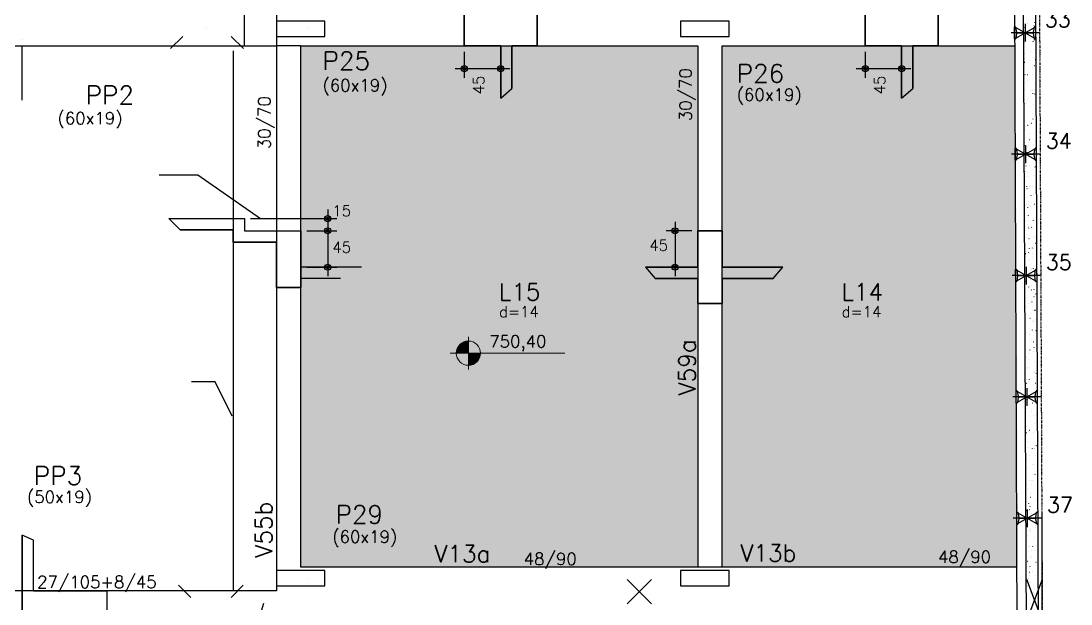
# Model space of a CAD drawing. Extents: x -40810 to 33675, y -2018 to 21213.
# Drawn here: x 17176 to 18475, y 2627 to 3348 of the extents above; entities that cross this region are included whole.
import ezdxf

# ---------------------------------------------------------------- set-up
doc = ezdxf.new("R2010")
doc.units = 0
doc.linetypes.add('ESTILO_TQS_0003', pattern=[1.5, 0.5, -0.4, 0.1, -0.5])
doc.layers.get('0').update_dxf_attribs({"color": 1, "lineweight": 9})
for name, color, linetype in [('1', 5, 'Continuous'), ('10', 7, 'Continuous'), ('11', 22, 'Continuous'), ('12', 3, 'Continuous'), ('13', 7, 'Continuous'), ('130', 24, 'Continuous'), ('18', 9, 'Continuous'), ('19', 5, 'Continuous'), ('24', 5, 'ESTILO_TQS_0003'), ('242', 3, 'Continuous'), ('26', 1, 'Continuous'), ('27', 10, 'Continuous'), ('30', 15, 'Continuous'), ('4', 2, 'Continuous'), ('49', 20, 'Continuous'), ('51', 6, 'Continuous'), ('52', 21, 'Continuous'), ('6', 6, 'Continuous'), ('8', 5, 'Continuous'), ('9', 3, 'Continuous'), ('STEPHANIE', 6, 'Continuous')]:
    doc.layers.add(name, color=color, linetype=linetype)
doc.styles.get("Standard").update_dxf_attribs({"font": 'romans.shx', "width": 0.8})

# ---------------------------------------------------------------- blocks, each defined once
blk = doc.blocks.new('_H9EFD498501-004')
for p, q in [((3965.572333, 3808.129829), (3965.61799, 3808.18933)), ((3974.772362, 3809.849388), (3974.782152, 3809.923747)), ((3960.702911, 3805.538144), (3960.702911, 3805.538144)), ((3960.702911, 3805.538144), (3960.702911, 3805.538144)), ((3960.7197, 3801.805755), (3960.7197, 3801.805755)), ((3960.7197, 3801.805755), (3960.7197, 3801.805755)), ((3960.7197, 3801.805755), (3960.7197, 3801.805755)), ((3960.731634, 3799.152726), (3960.731634, 3799.152726)), ((3960.731634, 3799.152726), (3960.731634, 3799.152726)), ((3960.731634, 3799.152726), (3960.731634, 3799.152726)), ((3961.82845, 3803.250706), (3961.874107, 3803.310207)), ((3962.02105, 3803.032953), (3962.030839, 3803.107311)), ((3963.660768, 3805.667287), (3963.735696, 3805.670558)), ((3973.284364, 3798.546917), (3973.294153, 3798.621275)), ((3973.776131, 3806.108933), (3973.85106, 3806.112204)), ((3973.96004, 3802.085393), (3974.033262, 3802.101626)), ((3975.649346, 3806.190719), (3975.700142, 3806.192937)), ((3960.757357, 3793.434257), (3960.757357, 3793.434257)), ((3960.789561, 3786.275011), (3960.789561, 3786.275011)), ((3960.793327, 3785.437957), (3960.793327, 3785.437957)), ((3960.793327, 3785.437957), (3960.793327, 3785.437957)), ((3960.793327, 3785.437957), (3960.793327, 3785.437957)), ((3961.13593, 3786.351799), (3961.209152, 3786.368032)), ((3962.488315, 3785.511962), (3962.563243, 3785.515233)), ((3964.36153, 3785.593748), (3964.436459, 3785.597019)), ((3971.693576, 3786.463683), (3971.703365, 3786.538041)), ((3972.002586, 3784.884209), (3972.048243, 3784.94371)), ((3973.203107, 3785.97978), (3973.278036, 3785.983051)), ((3974.315926, 3789.273733), (3974.389149, 3789.289966)), ((3974.399584, 3788.008037), (3974.445242, 3788.067539)), ((3960.847488, 3773.397295), (3960.847488, 3773.397295)), ((3960.847488, 3773.397295), (3960.847488, 3773.397295)), ((3960.847488, 3773.397295), (3960.847488, 3773.397295)), ((3960.861131, 3770.364382), (3960.861131, 3770.364382)), ((3960.861131, 3770.364382), (3960.861131, 3770.364382)), ((3960.861131, 3770.364382), (3960.861131, 3770.364382)), ((3962.00368, 3771.85338), (3962.049337, 3771.912882)), ((3965.747563, 3776.732503), (3965.79322, 3776.792005)), ((3970.029367, 3773.822761), (3970.039156, 3773.897119)), ((3975.037924, 3776.543239), (3975.111146, 3776.559472)), ((3960.883742, 3765.33777), (3960.883742, 3765.33777)), ((3960.883742, 3765.33777), (3960.883742, 3765.33777)), ((3960.905415, 3760.519579), (3960.905415, 3760.519579)), ((3961.915291, 3765.382808), (3961.990219, 3765.38608)), ((3962.213814, 3760.809644), (3962.287037, 3760.825877)), ((3968.541368, 3762.520289), (3968.551158, 3762.594648)), ((3972.030654, 3765.824455), (3972.105583, 3765.827726)), ((3973.903869, 3765.906241), (3973.978798, 3765.909512)), ((3974.574814, 3756.610712), (3974.620471, 3756.670213)), ((3975.393811, 3763.731579), (3975.467033, 3763.747812)), ((3960.963342, 3747.641864), (3960.963342, 3747.641864)), ((3960.963342, 3747.641864), (3960.963342, 3747.641864)), ((3960.963342, 3747.641864), (3960.963342, 3747.641864)), ((3960.974158, 3745.237583), (3960.974158, 3745.237583)), ((3962.616053, 3745.309269), (3962.690982, 3745.312541)), ((3965.922792, 3745.335177), (3965.96845, 3745.394679)), ((3966.95058, 3750.437055), (3966.96037, 3750.511413)), ((3971.45763, 3745.695301), (3971.532559, 3745.698573)), ((3972.177816, 3753.486883), (3972.223473, 3753.546385)), ((3961.002562, 3738.923008), (3961.002562, 3738.923008)), ((3961.002562, 3738.923008), (3961.002562, 3738.923008)), ((3961.002562, 3738.923008), (3961.002562, 3738.923008)), ((3961.02127, 3734.764148), (3961.02127, 3734.764148)), ((3962.17891, 3740.456054), (3962.224567, 3740.515556)), ((3963.291699, 3735.26749), (3963.364921, 3735.283723)), ((3965.286371, 3737.796133), (3965.296161, 3737.870491)), ((3961.064573, 3725.137396), (3961.064573, 3725.137396)), ((3961.064573, 3725.137396), (3961.064573, 3725.137396)), ((3961.064573, 3725.137396), (3961.064573, 3725.137396)), ((3961.079197, 3721.886433), (3961.079197, 3721.886433)), ((3961.079197, 3721.886433), (3961.079197, 3721.886433)), ((3961.079197, 3721.886433), (3961.079197, 3721.886433)), ((3963.798373, 3726.493662), (3963.808162, 3726.56802)), ((3970.285177, 3725.539976), (3970.360106, 3725.543247)), ((3972.158392, 3725.621762), (3972.233321, 3725.625034)), ((3972.353046, 3722.089557), (3972.398703, 3722.149059)), ((3974.750044, 3725.213386), (3974.795701, 3725.272888)), ((3974.958897, 3721.226863), (3974.968687, 3721.301221)), ((3961.137124, 3709.008717), (3961.137124, 3709.008717)), ((3961.143993, 3707.481635), (3961.143993, 3707.481635)), ((3961.143993, 3707.481635), (3961.143993, 3707.481635)), ((3961.143993, 3707.481635), (3961.143993, 3707.481635)), ((3961.148995, 3706.36964), (3961.148995, 3706.36964)), ((3961.148995, 3706.36964), (3961.148995, 3706.36964)), ((3961.154988, 3705.037209), (3961.154988, 3705.037209)), ((3961.154988, 3705.037209), (3961.154988, 3705.037209)), ((3962.207585, 3714.410427), (3962.217374, 3714.484786)), ((3962.35414, 3709.058729), (3962.399797, 3709.11823)), ((3964.369583, 3709.725336), (3964.442805, 3709.741569)), ((3966.098022, 3713.937852), (3966.143679, 3713.997353)), ((3969.712153, 3705.410823), (3969.787082, 3705.414094)), ((3973.294688, 3708.585941), (3973.304478, 3708.660299)), ((3961.195051, 3696.131002), (3961.195051, 3696.131002)), ((3961.195051, 3696.131002), (3961.195051, 3696.131002)), ((3961.195051, 3696.131002), (3961.195051, 3696.131002)), ((3971.80669, 3697.283469), (3971.816479, 3697.357828)), ((3972.528276, 3690.692232), (3972.573933, 3690.751733)), ((3974.925274, 3693.816061), (3974.970931, 3693.875562)), ((3961.245404, 3684.937022), (3961.245404, 3684.937022)), ((3961.245404, 3684.937022), (3961.245404, 3684.937022)), ((3961.245404, 3684.937022), (3961.245404, 3684.937022)), ((3961.252978, 3683.253286), (3961.252978, 3683.253286)), ((3961.252978, 3683.253286), (3961.252978, 3683.253286)), ((3961.252978, 3683.253286), (3961.252978, 3683.253286)), ((3961.786357, 3683.371533), (3961.859579, 3683.387766)), ((3962.529369, 3677.661403), (3962.575026, 3677.720905)), ((3965.447467, 3684.183182), (3965.520689, 3684.199415)), ((3966.273252, 3682.540526), (3966.318909, 3682.600028)), ((3968.5397, 3685.255497), (3968.614629, 3685.258769)), ((3970.215902, 3685.200235), (3970.225691, 3685.274593)), ((3970.412915, 3685.337284), (3970.487844, 3685.340555)), ((3961.285424, 3676.040262), (3961.285424, 3676.040262)), ((3961.285424, 3676.040262), (3961.285424, 3676.040262)), ((3961.285424, 3676.040262), (3961.285424, 3676.040262)), ((3961.310905, 3670.37557), (3961.310905, 3670.37557)), ((3961.310905, 3670.37557), (3961.310905, 3670.37557)), ((3961.335819, 3664.836835), (3961.335819, 3664.836835)), ((3961.335819, 3664.836835), (3961.335819, 3664.836835)), ((3962.142243, 3670.559874), (3962.215466, 3670.576107)), ((3967.966676, 3665.126344), (3968.041604, 3665.129615)), ((3968.551693, 3672.559313), (3968.561482, 3672.633671)), ((3961.368832, 3657.497855), (3961.368832, 3657.497855)), ((3961.368832, 3657.497855), (3961.368832, 3657.497855)), ((3961.368832, 3657.497855), (3961.368832, 3657.497855)), ((3962.864241, 3657.829379), (3962.937463, 3657.845612)), ((3966.448482, 3651.143201), (3966.494139, 3651.202702)), ((3966.525351, 3658.641028), (3966.598573, 3658.657261)), ((3967.063694, 3661.256842), (3967.073484, 3661.3312)), ((3972.703506, 3659.294906), (3972.749163, 3659.354408)), ((3975.100504, 3662.418735), (3975.146161, 3662.478236)), ((3961.426235, 3644.736647), (3961.426235, 3644.736647)), ((3961.426235, 3644.736647), (3961.426235, 3644.736647)), ((3961.426235, 3644.736647), (3961.426235, 3644.736647)), ((3961.426759, 3644.620139), (3961.426759, 3644.620139)), ((3961.426759, 3644.620139), (3961.426759, 3644.620139)), ((3961.426855, 3644.598888), (3961.426855, 3644.598888)), ((3961.426855, 3644.598888), (3961.426855, 3644.598888)), ((3961.426855, 3644.598888), (3961.426855, 3644.598888)), ((3962.704599, 3646.264077), (3962.750256, 3646.323579)), ((3963.220128, 3645.01772), (3963.29335, 3645.033953)), ((3965.472906, 3649.173607), (3965.482696, 3649.247966)), ((3966.794223, 3644.971019), (3966.869152, 3644.97429)), ((3968.667438, 3645.052805), (3968.742367, 3645.056077)), ((3961.484686, 3631.742424), (3961.484686, 3631.742424)), ((3961.484686, 3631.742424), (3961.484686, 3631.742424)), ((3961.484686, 3631.742424), (3961.484686, 3631.742424)), ((3962.320699, 3625.230214), (3962.330488, 3625.304572)), ((3963.808697, 3636.532685), (3963.818487, 3636.607044)), ((3963.942125, 3632.287225), (3964.015347, 3632.303458)), ((3966.221199, 3624.841865), (3966.296127, 3624.845137)), ((3967.603235, 3633.098873), (3967.676457, 3633.115106)), ((3972.878736, 3627.89758), (3972.924393, 3627.957082)), ((3975.072011, 3632.046649), (3975.081801, 3632.121008)), ((3975.275734, 3631.021409), (3975.321391, 3631.080911)), ((3976.336562, 3625.283512), (3976.411491, 3625.286783)), ((3961.51665, 3624.63646), (3961.51665, 3624.63646)), ((3961.51665, 3624.63646), (3961.51665, 3624.63646)), ((3961.540632, 3619.305023), (3961.540632, 3619.305023)), ((3961.540632, 3619.305023), (3961.540632, 3619.305023)), ((3961.540632, 3619.305023), (3961.540632, 3619.305023)), ((3961.542613, 3618.864708), (3961.542613, 3618.864708)), ((3961.542613, 3618.864708), (3961.542613, 3618.864708)), ((3961.568285, 3613.157515), (3961.568285, 3613.157515)), ((3961.568285, 3613.157515), (3961.568285, 3613.157515)), ((3961.568285, 3613.157515), (3961.568285, 3613.157515)), ((3962.879829, 3614.866752), (3962.925486, 3614.926253)), ((3964.298012, 3619.475565), (3964.371234, 3619.491798)), ((3966.623712, 3619.745875), (3966.669369, 3619.805376)), ((3973.481223, 3619.963415), (3973.491013, 3620.037773)), ((3961.60054, 3605.986993), (3961.60054, 3605.986993)), ((3961.60054, 3605.986993), (3961.60054, 3605.986993)), ((3961.60054, 3605.986993), (3961.60054, 3605.986993)), ((3961.607066, 3604.536273), (3961.607066, 3604.536273)), ((3961.607066, 3604.536273), (3961.607066, 3604.536273)), ((3961.607066, 3604.536273), (3961.607066, 3604.536273)), ((3965.020009, 3606.745071), (3965.093232, 3606.761304)), ((3965.048746, 3604.68654), (3965.123674, 3604.689812)), ((3966.921961, 3604.768327), (3966.99689, 3604.771598)), ((3968.681119, 3607.556719), (3968.754342, 3607.572952)), ((3971.817014, 3607.322493), (3971.826804, 3607.396851)), ((3975.450963, 3599.624084), (3975.496621, 3599.683585)), ((3975.763538, 3605.154358), (3975.838467, 3605.15763)), ((3961.658467, 3593.109277), (3961.658467, 3593.109277)), ((3961.658467, 3593.109277), (3961.658467, 3593.109277)), ((3965.375896, 3593.933411), (3965.449118, 3593.949644)), ((3966.798942, 3588.348549), (3966.844599, 3588.408051)), ((3970.329016, 3596.020022), (3970.338805, 3596.09438)), ((3973.053965, 3596.500255), (3973.099622, 3596.559756)), ((3961.697481, 3584.436086), (3961.697481, 3584.436086)), ((3961.697481, 3584.436086), (3961.697481, 3584.436086)), ((3961.709716, 3581.716142), (3961.709716, 3581.716142)), ((3961.709716, 3581.716142), (3961.709716, 3581.716142)), ((3961.709716, 3581.716142), (3961.709716, 3581.716142)), ((3961.716394, 3580.231561), (3961.716394, 3580.231561)), ((3961.716394, 3580.231561), (3961.716394, 3580.231561)), ((3961.716394, 3580.231561), (3961.716394, 3580.231561)), ((3963.055059, 3583.469426), (3963.100716, 3583.528928)), ((3964.475722, 3584.557387), (3964.55065, 3584.560658)), ((3966.097893, 3581.202916), (3966.171116, 3581.219149)), ((3968.738228, 3583.936787), (3968.748017, 3584.011146)), ((3969.759003, 3582.014565), (3969.832226, 3582.030798)), ((3974.591085, 3584.999033), (3974.666014, 3585.002305)), ((3976.4643, 3585.08082), (3976.539229, 3585.084091)), ((3961.774321, 3567.353846), (3961.774321, 3567.353846)), ((3961.774321, 3567.353846), (3961.774321, 3567.353846)), ((3961.787897, 3564.335899), (3961.787897, 3564.335899)), ((3961.787897, 3564.335899), (3961.787897, 3564.335899)), ((3961.787897, 3564.335899), (3961.787897, 3564.335899)), ((3963.303269, 3564.402062), (3963.378197, 3564.405333)), ((3965.176484, 3564.483848), (3965.251413, 3564.48712)), ((3965.58602, 3559.993394), (3965.59581, 3560.067752)), ((3966.45378, 3568.391257), (3966.527002, 3568.40749)), ((3967.074019, 3571.295865), (3967.083808, 3571.370224)), ((3973.229195, 3565.102929), (3973.274852, 3565.162431)), ((3974.018061, 3564.86988), (3974.09299, 3564.873151)), ((3975.626193, 3568.226758), (3975.67185, 3568.286259)), ((3961.832248, 3554.47613), (3961.832248, 3554.47613)), ((3961.832248, 3554.47613), (3961.832248, 3554.47613)), ((3961.832248, 3554.47613), (3961.832248, 3554.47613)), ((3961.851147, 3550.274768), (3961.851147, 3550.274768)), ((3961.851147, 3550.274768), (3961.851147, 3550.274768)), ((3961.851147, 3550.274768), (3961.851147, 3550.274768)), ((3963.230289, 3552.072101), (3963.275946, 3552.131602)), ((3963.995232, 3547.91016), (3964.005022, 3547.984518)), ((3966.974172, 3556.951224), (3967.019829, 3557.010725)), ((3967.175778, 3555.660762), (3967.249, 3555.676995)), ((3970.836888, 3556.472411), (3970.91011, 3556.488644)), ((3976.746545, 3554.726595), (3976.756334, 3554.800953)), ((3961.878312, 3544.235712), (3961.878312, 3544.235712)), ((3961.878312, 3544.235712), (3961.878312, 3544.235712)), ((3961.890175, 3541.598415), (3961.890175, 3541.598415)), ((3961.890175, 3541.598415), (3961.890175, 3541.598415)), ((3962.331023, 3535.269238), (3962.340813, 3535.343596)), ((3962.730245, 3544.272908), (3962.805173, 3544.27618)), ((3967.531664, 3542.849103), (3967.604886, 3542.865336)), ((3972.845608, 3544.714555), (3972.920537, 3544.717826)), ((3974.718823, 3544.796341), (3974.793752, 3544.799612)), ((3975.082336, 3542.085673), (3975.092125, 3542.160031)), ((3975.801423, 3536.829432), (3975.84708, 3536.888934)), ((3961.93227, 3532.240406), (3961.93227, 3532.240406)), ((3961.948102, 3528.720699), (3961.948102, 3528.720699)), ((3961.948102, 3528.720699), (3961.948102, 3528.720699)), ((3961.948102, 3528.720699), (3961.948102, 3528.720699)), ((3961.968728, 3524.135525), (3961.968728, 3524.135525)), ((3963.431007, 3524.19937), (3963.505936, 3524.202641)), ((3967.149401, 3525.553898), (3967.195058, 3525.613399)), ((3968.253662, 3530.118608), (3968.326884, 3530.134841)), ((3971.914772, 3530.930257), (3971.987994, 3530.94649)), ((3972.272584, 3524.585401), (3972.347513, 3524.588673)), ((3973.404425, 3533.705604), (3973.450082, 3533.765105)), ((3973.594337, 3530.783201), (3973.604127, 3530.85756)), ((3961.992578, 3518.833395), (3961.992578, 3518.833395)), ((3961.992578, 3518.833395), (3961.992578, 3518.833395)), ((3961.992578, 3518.833395), (3961.992578, 3518.833395)), ((3962.00603, 3515.842984), (3962.00603, 3515.842984)), ((3962.00603, 3515.842984), (3962.00603, 3515.842984)), ((3963.405519, 3520.674775), (3963.451176, 3520.734276)), ((3968.609548, 3517.306948), (3968.682771, 3517.323181)), ((3972.003549, 3518.699967), (3972.013339, 3518.774326)), ((3962.059143, 3504.035338), (3962.059143, 3504.035338)), ((3962.059143, 3504.035338), (3962.059143, 3504.035338)), ((3962.059143, 3504.035338), (3962.059143, 3504.035338)), ((3962.063957, 3502.965268), (3962.063957, 3502.965268)), ((3962.063957, 3502.965268), (3962.063957, 3502.965268)), ((3962.063957, 3502.965268), (3962.063957, 3502.965268)), ((3969.331546, 3504.576454), (3969.404768, 3504.592687)), ((3970.33934, 3506.059045), (3970.34913, 3506.133404)), ((3971.100131, 3504.430076), (3971.17506, 3504.433348)), ((3972.973346, 3504.511862), (3973.048275, 3504.515134)), ((3972.992656, 3505.388102), (3973.065878, 3505.404335)), ((3973.579655, 3502.308278), (3973.625312, 3502.367779)), ((3975.976653, 3505.432107), (3976.02231, 3505.491608)), ((3962.121884, 3490.087552), (3962.121884, 3490.087552)), ((3962.121884, 3490.087552), (3962.121884, 3490.087552)), ((3962.134009, 3487.392022), (3962.134009, 3487.392022)), ((3962.134009, 3487.392022), (3962.134009, 3487.392022)), ((3962.134009, 3487.392022), (3962.134009, 3487.392022)), ((3962.149559, 3483.935151), (3962.149559, 3483.935151)), ((3962.149559, 3483.935151), (3962.149559, 3483.935151)), ((3963.580748, 3489.277449), (3963.626406, 3489.336951)), ((3967.260554, 3482.67334), (3967.270343, 3482.747698)), ((3967.324631, 3494.156572), (3967.370288, 3494.216074)), ((3968.851342, 3494.756574), (3968.861131, 3494.830932)), ((3969.687433, 3491.764794), (3969.760655, 3491.781027)), ((3970.527107, 3484.300923), (3970.602036, 3484.304194)), ((3962.179811, 3477.209837), (3962.179811, 3477.209837)), ((3962.179811, 3477.209837), (3962.179811, 3477.209837)), ((3962.179811, 3477.209837), (3962.179811, 3477.209837)), ((3965.596345, 3470.032418), (3965.606134, 3470.106776)), ((3970.40943, 3479.0343), (3970.482652, 3479.050533)), ((3973.754885, 3470.910952), (3973.800542, 3470.970454)), ((3974.07054, 3479.845948), (3974.143762, 3479.862181)), ((3976.151883, 3474.034781), (3976.19754, 3474.094283)), ((3962.237738, 3464.332121), (3962.237738, 3464.332121)), ((3962.237738, 3464.332121), (3962.237738, 3464.332121)), ((3962.239974, 3463.834964), (3962.239974, 3463.834964)), ((3962.239974, 3463.834964), (3962.239974, 3463.834964)), ((3962.239974, 3463.834964), (3962.239974, 3463.834964)), ((3962.27544, 3455.950648), (3962.27544, 3455.950648)), ((3962.27544, 3455.950648), (3962.27544, 3455.950648)), ((3962.27544, 3455.950648), (3962.27544, 3455.950648)), ((3963.755978, 3457.880124), (3963.801635, 3457.939625)), ((3964.108346, 3458.729946), (3964.118136, 3458.804305)), ((3967.499861, 3462.759247), (3967.545518, 3462.818748)), ((3969.354654, 3464.145598), (3969.429583, 3464.148869)), ((3970.765317, 3466.22264), (3970.838539, 3466.238873)), ((3971.227869, 3464.227384), (3971.302798, 3464.230655)), ((3976.859659, 3465.546381), (3976.869448, 3465.62074)), ((3962.295665, 3451.454406), (3962.295665, 3451.454406)), ((3962.295665, 3451.454406), (3962.295665, 3451.454406)), ((3962.295665, 3451.454406), (3962.295665, 3451.454406)), ((3962.323908, 3445.175789), (3962.323908, 3445.175789)), ((3962.323908, 3445.175789), (3962.323908, 3445.175789)), ((3962.33039, 3443.734777), (3962.33039, 3443.734777)), ((3962.33039, 3443.734777), (3962.33039, 3443.734777)), ((3962.517558, 3446.646712), (3962.527348, 3446.72107)), ((3968.78163, 3444.016444), (3968.856559, 3444.019716)), ((3971.487314, 3453.492145), (3971.560536, 3453.508378)), ((3975.148424, 3454.303794), (3975.221646, 3454.320027)), ((3975.268871, 3453.463147), (3975.27866, 3453.537506)), ((3962.353592, 3438.57669), (3962.353592, 3438.57669)), ((3962.353592, 3438.57669), (3962.353592, 3438.57669)), ((3967.675091, 3431.361921), (3967.720748, 3431.421423)), ((3971.843201, 3440.680486), (3971.916423, 3440.696719)), ((3973.604662, 3440.822225), (3973.614451, 3440.896584)), ((3973.930115, 3439.513627), (3973.975772, 3439.573128)), ((3976.327113, 3442.637455), (3976.37277, 3442.696957)), ((3962.411519, 3425.698975), (3962.411519, 3425.698975)), ((3962.411519, 3425.698975), (3962.411519, 3425.698975)), ((3962.411519, 3425.698975), (3962.411519, 3425.698975)), ((3962.416871, 3424.509275), (3962.416871, 3424.509275)), ((3962.416871, 3424.509275), (3962.416871, 3424.509275)), ((3962.416871, 3424.509275), (3962.416871, 3424.509275)), ((3962.420805, 3423.63459), (3962.420805, 3423.63459)), ((3962.420805, 3423.63459), (3962.420805, 3423.63459)), ((3962.420805, 3423.63459), (3962.420805, 3423.63459)), ((3963.931208, 3426.482798), (3963.976865, 3426.5423)), ((3967.609177, 3423.861119), (3967.684106, 3423.864391)), ((3969.482392, 3423.942905), (3969.557321, 3423.946177)), ((3970.525875, 3417.43652), (3970.535665, 3417.510878)), ((3972.116663, 3429.519754), (3972.126453, 3429.594112)), ((3972.565198, 3427.949991), (3972.638421, 3427.966224)), ((3976.226308, 3428.76164), (3976.299531, 3428.777873)), ((3962.469446, 3412.821259), (3962.469446, 3412.821259)), ((3962.469446, 3412.821259), (3962.469446, 3412.821259)), ((3968.861666, 3404.795598), (3968.871456, 3404.869956)), ((3972.921085, 3415.138332), (3972.994307, 3415.154565)), ((3974.105344, 3408.116301), (3974.151001, 3408.175803)), ((3976.502343, 3411.24013), (3976.548, 3411.299631)), ((3977.151516, 3404.173612), (3977.226445, 3404.176883)), ((3962.511221, 3403.534403), (3962.511221, 3403.534403)), ((3962.511221, 3403.534403), (3962.511221, 3403.534403)), ((3962.527373, 3399.943544), (3962.527373, 3399.943544)), ((3962.527373, 3399.943544), (3962.527373, 3399.943544)), ((3962.527373, 3399.943544), (3962.527373, 3399.943544)), ((3962.558301, 3393.067902), (3962.558301, 3393.067902)), ((3962.558301, 3393.067902), (3962.558301, 3393.067902)), ((3962.558301, 3393.067902), (3962.558301, 3393.067902)), ((3964.106438, 3395.085472), (3964.152095, 3395.144974)), ((3967.036153, 3403.731966), (3967.111081, 3403.735237)), ((3967.373668, 3393.493126), (3967.383457, 3393.567485)), ((3967.850321, 3399.964595), (3967.895978, 3400.024097)), ((3973.643083, 3402.407837), (3973.716305, 3402.42407)), ((3977.304193, 3403.219486), (3977.377415, 3403.235718)), ((3962.5853, 3387.065828), (3962.5853, 3387.065828)), ((3962.5853, 3387.065828), (3962.5853, 3387.065828)), ((3962.601636, 3383.434216), (3962.601636, 3383.434216)), ((3962.601636, 3383.434216), (3962.601636, 3383.434216)), ((3962.601636, 3383.434216), (3962.601636, 3383.434216)), ((3965.78288, 3381.409892), (3965.792669, 3381.48425)), ((3965.8637, 3383.576641), (3965.938629, 3383.579912)), ((3967.736915, 3383.658427), (3967.811844, 3383.661698)), ((3973.998969, 3389.596177), (3974.072191, 3389.61241)), ((3976.578492, 3384.044458), (3976.653421, 3384.04773)), ((3976.677572, 3379.842804), (3976.723229, 3379.902306)), ((3962.643227, 3374.188112), (3962.643227, 3374.188112)), ((3962.643227, 3374.188112), (3962.643227, 3374.188112)), ((3962.643227, 3374.188112), (3962.643227, 3374.188112)), ((3964.118671, 3368.76897), (3964.12846, 3368.843328)), ((3968.025551, 3368.56727), (3968.071208, 3368.626771)), ((3974.280574, 3376.718975), (3974.326231, 3376.778477)), ((3974.720967, 3376.865683), (3974.794189, 3376.881916)), ((3976.869983, 3375.585405), (3976.879773, 3375.659764)), ((3962.692051, 3363.334029), (3962.692051, 3363.334029)), ((3962.692051, 3363.334029), (3962.692051, 3363.334029)), ((3962.699732, 3361.626528), (3962.699732, 3361.626528)), ((3962.699732, 3361.626528), (3962.699732, 3361.626528)), ((3962.699732, 3361.626528), (3962.699732, 3361.626528)), ((3962.701154, 3361.310397), (3962.701154, 3361.310397)), ((3962.701154, 3361.310397), (3962.701154, 3361.310397)), ((3962.715545, 3358.111172), (3962.715545, 3358.111172)), ((3964.281668, 3363.688147), (3964.327325, 3363.747648)), ((3965.290676, 3363.447487), (3965.365604, 3363.450759)), ((3973.791197, 3352.1997), (3973.800986, 3352.274058)), ((3975.076853, 3364.054023), (3975.150075, 3364.070256)), ((3975.381985, 3364.282934), (3975.391774, 3364.357292)), ((3975.406039, 3363.889133), (3975.480968, 3363.892405)), ((3977.279254, 3363.97092), (3977.354183, 3363.974191)), ((3962.759081, 3348.432681), (3962.759081, 3348.432681)), ((3962.759081, 3348.432681), (3962.759081, 3348.432681)), ((3962.759081, 3348.432681), (3962.759081, 3348.432681)), ((3962.782467, 3343.233842), (3962.782467, 3343.233842)), ((3962.782467, 3343.233842), (3962.782467, 3343.233842)), ((3962.782467, 3343.233842), (3962.782467, 3343.233842)), ((3964.118223, 3343.292162), (3964.193151, 3343.295433)), ((3965.991438, 3343.373948), (3966.066367, 3343.37722)), ((3972.126988, 3339.558778), (3972.136777, 3339.633136)), ((3974.455804, 3345.32165), (3974.501461, 3345.381151)), ((3974.833015, 3343.75998), (3974.907944, 3343.763251)), ((3975.798851, 3351.323529), (3975.872073, 3351.339762)), ((3976.852802, 3348.445479), (3976.898459, 3348.50498)), ((3962.817008, 3335.554966), (3962.817008, 3335.554966)), ((3962.841163, 3330.185155), (3962.841163, 3330.185155)), ((3962.841163, 3330.185155), (3962.841163, 3330.185155)), ((3962.841163, 3330.185155), (3962.841163, 3330.185155)), ((3962.974741, 3335.589934), (3963.047964, 3335.606167)), ((3964.456898, 3332.290821), (3964.502555, 3332.350323)), ((3968.20078, 3337.169944), (3968.246437, 3337.229446)), ((3970.638989, 3328.256306), (3970.648779, 3328.330664)), ((3976.154737, 3338.511869), (3976.22796, 3338.528102)), ((3962.872882, 3323.133655), (3962.872882, 3323.133655)), ((3962.872882, 3323.133655), (3962.872882, 3323.133655)), ((3962.874935, 3322.67725), (3962.874935, 3322.67725)), ((3962.874935, 3322.67725), (3962.874935, 3322.67725)), ((3962.874935, 3322.67725), (3962.874935, 3322.67725)), ((3963.545199, 3323.163009), (3963.620127, 3323.16628)), ((3969.048201, 3316.173072), (3969.057991, 3316.24743)), ((3973.660562, 3323.604655), (3973.735491, 3323.607926)), ((3974.631034, 3313.924324), (3974.676691, 3313.983826)), ((3975.533777, 3323.686441), (3975.608706, 3323.689713)), ((3976.876735, 3325.781374), (3976.949957, 3325.797607)), ((3977.028032, 3317.048153), (3977.073689, 3317.107654)), ((3977.232622, 3312.969715), (3977.305844, 3312.985948)), ((3962.932862, 3309.799535), (3962.932862, 3309.799535)), ((3962.963298, 3303.033468), (3962.963298, 3303.033468)), ((3964.052626, 3310.04778), (3964.125848, 3310.064013)), ((3964.245961, 3303.08947), (3964.32089, 3303.092741)), ((3964.632127, 3300.893496), (3964.677785, 3300.952997)), ((3967.383992, 3303.53215), (3967.393782, 3303.606508)), ((3968.37601, 3305.772619), (3968.421667, 3305.83212)), ((3973.087538, 3303.475501), (3973.162467, 3303.478773)), ((3977.954619, 3300.23922), (3977.976039, 3300.243969)), ((3962.982594, 3298.743782), (3962.982594, 3298.743782)), ((3962.982594, 3298.743782), (3962.982594, 3298.743782)), ((3962.982594, 3298.743782), (3962.982594, 3298.743782)), ((3962.99079, 3296.921819), (3962.99079, 3296.921819)), ((3962.99079, 3296.921819), (3962.99079, 3296.921819)), ((3962.99079, 3296.921819), (3962.99079, 3296.921819)), ((3965.895994, 3292.229678), (3965.905783, 3292.304037)), ((3977.056518, 3286.962879), (3977.066308, 3287.037238)), ((3963.048717, 3284.044103), (3963.048717, 3284.044103)), ((3963.053713, 3282.93328), (3963.053713, 3282.93328)), ((3963.053713, 3282.93328), (3963.053713, 3282.93328)), ((3963.053713, 3282.93328), (3963.053713, 3282.93328)), ((3964.305206, 3280.146444), (3964.314995, 3280.220803)), ((3965.13051, 3284.505626), (3965.203732, 3284.521859)), ((3968.55124, 3274.375293), (3968.596897, 3274.434794)), ((3971.915085, 3283.320176), (3971.990014, 3283.323448)), ((3973.7883, 3283.401963), (3973.863229, 3283.405234)), ((3974.806264, 3282.526998), (3974.851921, 3282.5865)), ((3975.39231, 3274.321958), (3975.402099, 3274.396316)), ((3977.203262, 3285.650827), (3977.248919, 3285.710329)), ((3963.106644, 3271.166388), (3963.106644, 3271.166388)), ((3963.106644, 3271.166388), (3963.106644, 3271.166388)), ((3963.106644, 3271.166388), (3963.106644, 3271.166388)), ((3963.107183, 3271.046555), (3963.107183, 3271.046555)), ((3963.107183, 3271.046555), (3963.107183, 3271.046555)), ((3963.124025, 3267.302408), (3963.124025, 3267.302408)), ((3963.124025, 3267.302408), (3963.124025, 3267.302408)), ((3963.124025, 3267.302408), (3963.124025, 3267.302408)), ((3963.144129, 3262.833093), (3963.144129, 3262.833093)), ((3963.144129, 3262.833093), (3963.144129, 3262.833093)), ((3964.807357, 3269.49617), (3964.853014, 3269.555671)), ((3971.342061, 3263.191023), (3971.41699, 3263.194294)), ((3973.904311, 3263.019486), (3973.9141, 3263.093844)), ((3963.164571, 3258.288672), (3963.164571, 3258.288672)), ((3966.208394, 3258.963472), (3966.281616, 3258.979705)), ((3972.313523, 3250.936252), (3972.323312, 3251.01061)), ((3974.981494, 3251.129673), (3975.027151, 3251.189174)), ((3977.378492, 3254.253502), (3977.424149, 3254.313003)), ((3963.222498, 3245.410957), (3963.222498, 3245.410957)), ((3963.222498, 3245.410957), (3963.222498, 3245.410957)), ((3963.222498, 3245.410957), (3963.222498, 3245.410957)), ((3963.234544, 3242.732906), (3963.234544, 3242.732906)), ((3963.234544, 3242.732906), (3963.234544, 3242.732906)), ((3963.234544, 3242.732906), (3963.234544, 3242.732906)), ((3963.265456, 3235.861035), (3963.265456, 3235.861035)), ((3963.265456, 3235.861035), (3963.265456, 3235.861035)), ((3963.265456, 3235.861035), (3963.265456, 3235.861035)), ((3964.982587, 3238.098844), (3965.028244, 3238.158346)), ((3968.72647, 3242.977967), (3968.772127, 3243.037469)), ((3970.169608, 3243.035698), (3970.244537, 3243.038969)), ((3970.649314, 3238.29533), (3970.659103, 3238.369688)), ((3972.042823, 3243.117484), (3972.117752, 3243.120756)), ((3963.280425, 3232.533241), (3963.280425, 3232.533241)), ((3963.280425, 3232.533241), (3963.280425, 3232.533241)), ((3963.280425, 3232.533241), (3963.280425, 3232.533241)), ((3963.32496, 3222.632719), (3963.32496, 3222.632719)), ((3963.32496, 3222.632719), (3963.32496, 3222.632719)), ((3963.625168, 3232.609669), (3963.69839, 3232.625902)), ((3967.286278, 3233.421317), (3967.3595, 3233.43755)), ((3969.161315, 3226.992858), (3969.171105, 3227.067217)), ((3969.596584, 3222.906544), (3969.671513, 3222.909816)), ((3977.553722, 3222.856176), (3977.599379, 3222.915677)), ((3963.338352, 3219.655526), (3963.338352, 3219.655526)), ((3963.338352, 3219.655526), (3963.338352, 3219.655526)), ((3963.981055, 3219.798009), (3964.054277, 3219.814242)), ((3967.570527, 3214.909624), (3967.580317, 3214.983983)), ((3968.9017, 3211.580642), (3968.947357, 3211.640143)), ((3975.156723, 3219.732347), (3975.202381, 3219.791849)), ((3963.396279, 3206.77781), (3963.396279, 3206.77781)), ((3963.396279, 3206.77781), (3963.396279, 3206.77781)), ((3963.396279, 3206.77781), (3963.396279, 3206.77781)), ((3963.406886, 3204.419662), (3963.406886, 3204.419662)), ((3963.406886, 3204.419662), (3963.406886, 3204.419662)), ((3963.406886, 3204.419662), (3963.406886, 3204.419662)), ((3963.415375, 3202.532532), (3963.415375, 3202.532532)), ((3963.415375, 3202.532532), (3963.415375, 3202.532532)), ((3963.415375, 3202.532532), (3963.415375, 3202.532532)), ((3964.703052, 3207.067515), (3964.776274, 3207.083748)), ((3965.157817, 3206.701519), (3965.203474, 3206.76102)), ((3965.906318, 3202.268702), (3965.916108, 3202.343061)), ((3968.364162, 3207.879163), (3968.437384, 3207.895396)), ((3968.424131, 3202.751219), (3968.49906, 3202.754491)), ((3970.297346, 3202.833006), (3970.372275, 3202.836277)), ((3977.169632, 3197.782666), (3977.179422, 3197.857024)), ((3963.454206, 3193.900094), (3963.454206, 3193.900094)), ((3963.454206, 3193.900094), (3963.454206, 3193.900094)), ((3963.49882, 3183.981938), (3963.49882, 3183.981938)), ((3963.49882, 3183.981938), (3963.49882, 3183.981938)), ((3963.49882, 3183.981938), (3963.49882, 3183.981938)), ((3964.41832, 3190.966231), (3964.428109, 3191.040589)), ((3965.058939, 3194.255855), (3965.132161, 3194.272088)), ((3975.331953, 3188.335022), (3975.37761, 3188.394523)), ((3975.578845, 3185.699432), (3975.588634, 3185.77379)), ((3977.728951, 3191.45885), (3977.774609, 3191.518352)), ((3977.96647, 3183.063712), (3978.041399, 3183.066984)), ((3963.505791, 3182.432345), (3963.505791, 3182.432345)), ((3963.505791, 3182.432345), (3963.505791, 3182.432345)), ((3963.512133, 3181.022379), (3963.512133, 3181.022379)), ((3963.512133, 3181.022379), (3963.512133, 3181.022379)), ((3963.512133, 3181.022379), (3963.512133, 3181.022379)), ((3963.548317, 3172.978288), (3963.548317, 3172.978288)), ((3963.548317, 3172.978288), (3963.548317, 3172.978288)), ((3963.548317, 3172.978288), (3963.548317, 3172.978288)), ((3965.333047, 3175.304193), (3965.378704, 3175.363694)), ((3965.780936, 3181.52536), (3965.854158, 3181.541593)), ((3967.851107, 3182.622066), (3967.926036, 3182.625337)), ((3969.07693, 3180.183316), (3969.122587, 3180.242818)), ((3969.442046, 3182.337009), (3969.515268, 3182.353242)), ((3973.914636, 3173.05851), (3973.924425, 3173.132868)), ((3963.57006, 3168.144663), (3963.57006, 3168.144663)), ((3963.57006, 3168.144663), (3963.57006, 3168.144663)), ((3963.596206, 3162.332158), (3963.596206, 3162.332158)), ((3963.596206, 3162.332158), (3963.596206, 3162.332158)), ((3963.596206, 3162.332158), (3963.596206, 3162.332158)), ((3966.136823, 3168.713701), (3966.210045, 3168.729934)), ((3966.678654, 3162.466741), (3966.753583, 3162.470012)), ((3968.551869, 3162.548527), (3968.626798, 3162.551798)), ((3972.426637, 3161.756038), (3972.436426, 3161.830397)), ((3977.393446, 3162.934559), (3977.468375, 3162.93783)), ((3977.904181, 3160.061525), (3977.949838, 3160.121026)), ((3963.627987, 3155.266948), (3963.627987, 3155.266948)), ((3963.627987, 3155.266948), (3963.627987, 3155.266948)), ((3963.627987, 3155.266948), (3963.627987, 3155.266948)), ((3966.85882, 3155.983206), (3966.932043, 3155.999439)), ((3969.252159, 3148.78599), (3969.297817, 3148.845492)), ((3970.51993, 3156.794855), (3970.593153, 3156.811088)), ((3970.835849, 3149.672804), (3970.845638, 3149.747163)), ((3975.507183, 3156.937696), (3975.55284, 3156.997197)), ((3963.685914, 3142.389232), (3963.685914, 3142.389232)), ((3963.685914, 3142.389232), (3963.685914, 3142.389232)), ((3963.686622, 3142.231971), (3963.686622, 3142.231971)), ((3963.686622, 3142.231971), (3963.686622, 3142.231971)), ((3963.689748, 3141.536915), (3963.689748, 3141.536915)), ((3963.689748, 3141.536915), (3963.689748, 3141.536915)), ((3963.689748, 3141.536915), (3963.689748, 3141.536915)), ((3965.508277, 3143.906867), (3965.553934, 3143.966369)), ((3966.10563, 3142.337587), (3966.180558, 3142.340859)), ((3967.214707, 3143.171547), (3967.287929, 3143.18778)), ((3969.17164, 3137.031882), (3969.18143, 3137.106241)), ((3971.597815, 3131.252701), (3971.671037, 3131.268934)), ((3976.220993, 3142.779234), (3976.295922, 3142.782505)), ((3978.094209, 3142.86102), (3978.169137, 3142.864291)), ((3963.743841, 3129.511517), (3963.743841, 3129.511517)), ((3963.743841, 3129.511517), (3963.743841, 3129.511517)), ((3963.743841, 3129.511517), (3963.743841, 3129.511517)), ((3963.777037, 3122.131784), (3963.777037, 3122.131784)), ((3963.777037, 3122.131784), (3963.777037, 3122.131784)), ((3963.777037, 3122.131784), (3963.777037, 3122.131784)), ((3964.933177, 3122.182262), (3965.008105, 3122.185534)), ((3966.806392, 3122.264049), (3966.881321, 3122.26732)), ((3967.683641, 3125.729411), (3967.693431, 3125.803769)), ((3967.936705, 3130.441052), (3968.009927, 3130.457285)), ((3975.647969, 3122.65008), (3975.722898, 3122.653352)), ((3975.682413, 3125.54037), (3975.72807, 3125.599872)), ((3978.079411, 3128.664199), (3978.125068, 3128.723701)), ((3963.801768, 3116.633801), (3963.801768, 3116.633801)), ((3963.801768, 3116.633801), (3963.801768, 3116.633801)), ((3963.831179, 3110.095542), (3963.831179, 3110.095542)), ((3963.831179, 3110.095542), (3963.831179, 3110.095542)), ((3963.831179, 3110.095542), (3963.831179, 3110.095542)), ((3965.683506, 3112.509542), (3965.729164, 3112.569043)), ((3966.092854, 3113.646177), (3966.102643, 3113.720535)), ((3968.292591, 3117.629392), (3968.365813, 3117.645625)), ((3969.427389, 3117.388665), (3969.473046, 3117.448166)), ((3972.675699, 3105.710546), (3972.748921, 3105.726779)), ((3977.179957, 3107.82169), (3977.189747, 3107.896048)), ((3963.859695, 3103.756085), (3963.859695, 3103.756085)), ((3963.859695, 3103.756085), (3963.859695, 3103.756085)), ((3963.859695, 3103.756085), (3963.859695, 3103.756085)), ((3963.867453, 3102.031597), (3963.867453, 3102.031597)), ((3963.867453, 3102.031597), (3963.867453, 3102.031597)), ((3963.890458, 3096.917321), (3963.890458, 3096.917321)), ((3964.360153, 3102.053109), (3964.435081, 3102.05638)), ((3964.428645, 3101.005255), (3964.438434, 3101.079613)), ((3969.014589, 3104.898898), (3969.087811, 3104.915131)), ((3969.370475, 3092.087238), (3969.443697, 3092.103471)), ((3974.475516, 3102.494755), (3974.550445, 3102.498026)), ((3975.691959, 3096.519218), (3975.701748, 3096.593577)), ((3975.857643, 3094.143045), (3975.9033, 3094.202546)), ((3976.348731, 3102.576541), (3976.42366, 3102.579813)), ((3978.254641, 3097.266873), (3978.300298, 3097.326375))]:
    blk.add_line(p, q)

msp = doc.modelspace()

# ---------------------------------------------------------------- linework, layer by layer
for p, q in [((17729.86, 2952.153), (17729.86, 2957.153)), ((17729.86, 2957.153), (17729.86, 2917.153)), ((17707.36, 2937.153), (17849.269, 2937.153))]:
    msp.add_line(p, q)
msp.add_circle((17729.86, 2937.153), 15)
at = {"layer": '1'}
for p, q in [((18409.009, 2590.529), (18403.428, 4054.277)), ((17438.927, 3310.691), (17438.927, 2643.191)), ((18439.927, 2583.166), (18439.927, 2740.671))]:
    msp.add_line(p, q, dxfattribs=at)
for points in [[(17492.427, 3362.191), (17492.427, 3317.191)], [(16792.927, 3317.191), (17406.427, 3317.191)], [(17406.427, 3317.191), (17492.427, 3317.191)], [(17492.427, 3317.191), (17492.427, 2645.691)], [(17522.427, 3317.191), (17492.427, 3317.191)], [(17522.427, 2672.691), (17522.427, 3317.191)], [(17522.427, 3317.191), (18013.927, 3317.191)], [(18013.927, 3317.191), (18013.927, 2672.691)], [(18043.927, 2672.691), (18043.927, 3317.191)], [(18043.927, 3317.191), (18406.741, 3317.191)], [(17808.427, 2672.691), (17522.427, 2672.691)], [(17937.927, 2672.691), (17808.427, 2672.691)], [(18013.927, 2672.691), (17937.927, 2672.691)], [(18408.687, 2672.691), (18013.927, 2672.691)], [(17411.263, 2643.191), (16963.927, 2643.191)], [(17492.427, 2643.191), (17411.263, 2643.191)], [(17492.427, 2645.691), (17492.427, 2643.191)]]:
    msp.add_lwpolyline(points, dxfattribs=at)
at = {"layer": '130'}
for points in [[(17522.427, 2672.691), (18013.927, 2672.691), (18013.927, 3317.191)], [(17522.427, 2672.691), (18013.927, 3317.191), (17522.427, 3317.191)], [(17522.427, 2672.691), (17522.427, 3317.191), (17522.427, 2672.691)], [(18043.927, 2672.691), (18043.927, 3317.191), (18406.74, 3317.191)], [(18043.927, 2672.691), (18406.74, 3317.191), (18409.64, 2672.691)], [(18043.927, 2672.691), (18409.64, 2672.691), (18043.927, 2672.691)]]:
    msp.add_solid(points, dxfattribs=at)
at = {"layer": '18'}
for p, q in [((17724.815, 3317.191), (17724.815, 3362.191)), ((17814.815, 3362.191), (17814.815, 3317.191)), ((18220.953, 3317.191), (18220.953, 3362.191)), ((18310.953, 3362.191), (18310.953, 3317.191)), ((17177.795, 3325.191), (17177.795, 3325.191)), ((17177.795, 3249.702), (17177.795, 3317.191)), ((17191.795, 3317.191), (17282.795, 3317.191)), ((17769.815, 3317.191), (17724.815, 3317.191)), ((17769.815, 3252.191), (17769.815, 3317.191)), ((17814.815, 3317.191), (17783.815, 3317.191)), ((17783.815, 3317.191), (17783.815, 3264.191)), ((18265.953, 3317.191), (18220.953, 3317.191)), ((18265.953, 3252.191), (18265.953, 3317.191)), ((18310.953, 3317.191), (18279.953, 3317.191)), ((18279.953, 3317.191), (18279.953, 3264.191)), ((17359.081, 3103.394), (17452.927, 3103.394)), ((17452.927, 3103.394), (17452.927, 3088.394)), ((17373.081, 3089.394), (17438.927, 3089.394)), ((17438.927, 3089.394), (17438.927, 3074.394)), ((17452.927, 3088.394), (17522.427, 3088.394)), ((17522.427, 3043.394), (17522.427, 3088.394)), ((18013.927, 3043.394), (18013.927, 3088.394)), ((18013.927, 3088.394), (18043.927, 3088.394)), ((18043.927, 3088.394), (18043.927, 3043.394)), ((17438.927, 3074.394), (17492.427, 3074.394)), ((17492.427, 3074.394), (17492.427, 3018.394)), ((17522.427, 3074.394), (17522.427, 3018.394)), ((17597.427, 3043.394), (17522.427, 3043.394)), ((17948.927, 3043.394), (18013.927, 3043.394)), ((18043.927, 3043.394), (18118.927, 3043.394)), ((17571.801, 3029.394), (17522.427, 3029.394)), ((18013.927, 3029.394), (17960.927, 3029.394)), ((18013.927, 2998.394), (18013.927, 3029.394)), ((18106.927, 3029.394), (18043.927, 3029.394)), ((18043.927, 3029.394), (18043.927, 2998.394)), ((17492.427, 3018.394), (17522.427, 3018.394)), ((18043.927, 2998.394), (18013.927, 2998.394)), ((17177.795, 2616.191), (17177.795, 2712.003)), ((17191.795, 2643.191), (17191.795, 2706.003)), ((17191.795, 2643.191), (17282.795, 2643.191)), ((17282.795, 2608.191), (17282.795, 2643.191))]:
    msp.add_line(p, q, dxfattribs=at)
at = {"layer": '24'}
msp.add_line((18435.772, 3532.492), (18452.929, -281.649), dxfattribs=at)
at = {"layer": '242'}
for p, q in [((17406.427, 3338.191), (17406.427, 3338.191)), ((17530.927, 3338.187), (17530.927, 3338.187)), ((17530.927, 2659.191), (17530.927, 2659.191)), ((18430.427, 2645.691), (18430.427, 2645.691))]:
    msp.add_line(p, q, dxfattribs=at)
at = {"layer": '26', "color": 3, "linetype": 'Continuous'}
for p, q in [((17724.815, 3317.191), (17724.815, 3317.191)), ((17769.815, 3317.191), (17769.815, 3317.191)), ((18220.953, 3317.191), (18220.953, 3317.191)), ((18265.953, 3317.191), (18265.953, 3317.191)), ((17724.815, 3309.691), (17724.815, 3277.646)), ((17769.815, 3309.691), (17769.815, 3277.646)), ((18220.953, 3309.691), (18220.953, 3277.646)), ((18265.953, 3309.691), (18265.953, 3277.646)), ((17713.565, 3288.896), (17781.065, 3288.896)), ((18209.703, 3288.896), (18277.203, 3288.896)), ((17555.788, 3114.644), (17555.788, 3077.144)), ((17452.927, 3103.394), (17452.927, 3103.394)), ((17460.427, 3103.394), (17567.038, 3103.394)), ((17555.788, 3099.644), (17555.788, 3032.144)), ((17985.633, 3099.644), (17985.633, 3032.144)), ((17522.427, 3088.394), (17522.427, 3088.394)), ((17522.427, 3088.394), (17522.427, 3088.394)), ((17529.927, 3088.394), (17567.038, 3088.394)), ((17529.927, 3088.394), (17567.038, 3088.394)), ((18006.427, 3088.394), (17974.383, 3088.394)), ((18013.927, 3088.394), (18013.927, 3088.394)), ((17522.427, 3043.394), (17522.427, 3043.394)), ((17529.927, 3043.394), (17567.038, 3043.394)), ((18006.427, 3043.394), (17974.383, 3043.394)), ((18013.927, 3043.394), (18013.927, 3043.394))]:
    msp.add_line(p, q, dxfattribs=at)
at = {"layer": '26'}
for p, q in [((17394.937, 3157.255), (17347.061, 3157.255)), ((17472.677, 3103.043), (17394.937, 3157.255)), ((17416.467, 2901.897), (17387.323, 2901.897)), ((17437.677, 2859.225), (17416.467, 2901.897)), ((17476.517, 2627.829), (17439.96, 2511.656))]:
    msp.add_line(p, q, dxfattribs=at)
at = {"layer": '26', "color": 3, "linetype": 'Continuous'}
for centre, radius in [((17724.815, 3288.896), 3.746), ((17724.815, 3288.896), 1.867), ((17769.815, 3288.896), 3.746), ((17769.815, 3288.896), 1.867), ((18220.953, 3288.896), 3.746), ((18220.953, 3288.896), 1.867), ((18265.953, 3288.896), 3.746), ((18265.953, 3288.896), 1.867), ((17555.788, 3103.394), 3.746), ((17555.788, 3103.394), 1.867), ((17555.788, 3088.394), 3.746), ((17555.788, 3088.394), 3.746), ((17985.633, 3088.394), 3.746), ((17555.788, 3088.394), 1.867), ((17555.788, 3088.394), 1.867), ((17985.633, 3088.394), 1.867), ((17555.788, 3043.394), 3.746), ((17555.788, 3043.394), 1.867), ((17985.633, 3043.394), 3.746), ((17985.633, 3043.394), 1.867)]:
    msp.add_circle(centre, radius, dxfattribs=at)
at = {"layer": '27'}
for points in [[(17729.86, 2937.153), (17720.904, 2949.186), (17720.224, 2948.648)], [(17729.86, 2937.153), (17721.495, 2949.604), (17720.904, 2949.186)], [(17729.86, 2937.153), (17722.272, 2950.092), (17721.495, 2949.604)], [(17729.86, 2937.153), (17722.952, 2950.468), (17722.272, 2950.092)], [(17729.86, 2937.153), (17723.852, 2950.897), (17722.952, 2950.468)], [(17729.86, 2937.153), (17724.346, 2951.103), (17723.852, 2950.897)], [(17729.86, 2937.153), (17725.441, 2951.487), (17724.346, 2951.103)], [(17729.86, 2937.153), (17726.815, 2951.841), (17725.441, 2951.487)], [(17729.86, 2937.153), (17728.001, 2952.037), (17726.815, 2951.841)], [(17729.86, 2937.153), (17729.86, 2952.153), (17728.001, 2952.037)], [(17729.86, 2937.153), (17714.889, 2938.087), (17714.86, 2937.153)], [(17729.86, 2937.153), (17714.86, 2937.153), (17729.86, 2937.153)], [(17729.86, 2937.153), (17714.895, 2938.179), (17714.889, 2938.087)], [(17729.86, 2937.153), (17715.027, 2939.387), (17714.895, 2938.179)], [(17729.86, 2937.153), (17715.157, 2940.124), (17715.027, 2939.387)], [(17729.86, 2937.153), (17715.38, 2941.068), (17715.157, 2940.124)], [(17729.86, 2937.153), (17715.818, 2942.428), (17715.38, 2941.068)], [(17729.86, 2937.153), (17716.432, 2943.837), (17715.818, 2942.428)], [(17729.86, 2937.153), (17717.007, 2944.885), (17716.432, 2943.837)], [(17729.86, 2937.153), (17717.647, 2945.862), (17717.007, 2944.885)], [(17729.86, 2937.153), (17718.839, 2947.328), (17717.647, 2945.862)], [(17729.86, 2937.153), (17719.659, 2948.15), (17718.839, 2947.328)], [(17729.86, 2937.153), (17720.224, 2948.648), (17719.659, 2948.15)], [(17729.86, 2937.153), (17744.86, 2937.153), (17744.744, 2935.293)], [(17729.86, 2937.153), (17744.744, 2935.293), (17744.548, 2934.108)], [(17729.86, 2937.153), (17744.548, 2934.108), (17744.194, 2932.734)], [(17729.86, 2937.153), (17744.194, 2932.734), (17743.81, 2931.639)], [(17729.86, 2937.153), (17743.81, 2931.639), (17743.604, 2931.144)], [(17729.86, 2937.153), (17743.604, 2931.144), (17743.175, 2930.245)], [(17729.86, 2937.153), (17743.175, 2930.245), (17742.799, 2929.565)], [(17729.86, 2937.153), (17742.799, 2929.565), (17742.311, 2928.788)], [(17729.86, 2937.153), (17742.311, 2928.788), (17741.893, 2928.197)], [(17729.86, 2937.153), (17741.893, 2928.197), (17741.355, 2927.517)], [(17729.86, 2937.153), (17741.355, 2927.517), (17740.857, 2926.951)], [(17729.86, 2937.153), (17740.857, 2926.951), (17740.035, 2926.132)], [(17729.86, 2937.153), (17740.035, 2926.132), (17738.569, 2924.94)], [(17729.86, 2937.153), (17738.569, 2924.94), (17737.592, 2924.3)], [(17729.86, 2937.153), (17737.592, 2924.3), (17736.544, 2923.724)], [(17729.86, 2937.153), (17736.544, 2923.724), (17735.135, 2923.111)], [(17729.86, 2937.153), (17735.135, 2923.111), (17733.775, 2922.673)], [(17729.86, 2937.153), (17733.775, 2922.673), (17732.831, 2922.45)], [(17729.86, 2937.153), (17732.831, 2922.45), (17732.094, 2922.32)], [(17729.86, 2937.153), (17732.094, 2922.32), (17730.886, 2922.188)], [(17729.86, 2937.153), (17730.886, 2922.188), (17730.794, 2922.182)], [(17729.86, 2937.153), (17730.794, 2922.182), (17729.86, 2922.153)], [(17729.86, 2937.153), (17729.86, 2922.153), (17729.86, 2937.153)]]:
    msp.add_solid(points, dxfattribs=at)
at = {"layer": '30'}
for points in [[(17769.815, 3252.191), (17783.815, 3264.191), (17783.815, 3317.191), (17814.815, 3317.191), (17814.815, 3362.191), (17783.815, 3362.191), (17783.815, 3425.191), (17769.815, 3437.191), (17769.815, 3362.191), (17724.815, 3362.191), (17724.815, 3317.191), (17769.815, 3317.191), (17769.815, 3252.191)], [(18265.953, 3252.191), (18279.953, 3264.191), (18279.953, 3317.191), (18310.953, 3317.191), (18310.953, 3362.191), (18279.953, 3362.191), (18279.953, 3425.191), (18265.953, 3437.191), (18265.953, 3362.191), (18220.953, 3362.191), (18220.953, 3317.191), (18265.953, 3317.191), (18265.953, 3252.191)], [(17373.081, 3089.394), (17359.081, 3103.394), (17452.927, 3103.394), (17452.927, 3088.394), (17522.427, 3088.394), (17522.427, 3074.394), (17522.427, 3074.394), (17522.427, 3018.394), (17492.427, 3018.394), (17492.427, 3074.394), (17438.927, 3074.394), (17438.927, 3089.394), (17373.081, 3089.394)], [(17948.927, 3043.394), (17960.927, 3029.394), (18013.927, 3029.394), (18013.927, 2998.394), (18043.927, 2998.394), (18043.927, 3029.394), (18106.927, 3029.394), (18118.927, 3043.394), (18043.927, 3043.394), (18043.927, 3088.394), (18013.927, 3088.394), (18013.927, 3043.394), (17948.927, 3043.394)], [(17191.795, 2706.003), (17177.795, 2712.003), (17177.795, 2616.191), (17237.795, 2616.191), (17237.795, 2540.702), (17251.795, 2554.702), (17251.795, 2608.191), (17282.795, 2608.191), (17282.795, 2643.191), (17191.795, 2643.191), (17191.795, 2706.003), (17191.795, 2706.003)]]:
    msp.add_lwpolyline(points, dxfattribs=at)
for points in [[(17571.801, 3029.394), (17597.427, 3043.394), (17522.427, 3043.394)], [(17571.801, 3029.394), (17522.427, 3043.394), (17522.427, 3029.394)], [(17571.801, 3029.394), (17522.427, 3029.394), (17571.801, 3029.394)]]:
    msp.add_solid(points, dxfattribs=at)
at = {"layer": '4'}
for points in [[(17492.427, 3328.687), (17552.427, 3328.687), (17552.427, 3347.687), (17492.427, 3347.687), (17492.427, 3328.687)], [(17992.427, 3328.687), (18052.427, 3328.687), (18052.427, 3347.687), (17992.427, 3347.687), (17992.427, 3328.687)], [(17492.427, 2649.691), (17552.427, 2649.691), (17552.427, 2668.691), (17492.427, 2668.691), (17492.427, 2649.691)], [(17992.427, 2649.691), (18052.427, 2649.691), (18052.427, 2668.691), (17992.427, 2668.691), (17992.427, 2649.691)]]:
    msp.add_lwpolyline(points, dxfattribs=at)
at = {"layer": '49'}
for p, q in [((18413.425, 4054.255), (18425.407, 1390.603)), ((18428.425, 4054.255), (18447.907, -276.676))]:
    msp.add_line(p, q, dxfattribs=at)
at = {"layer": '51'}
for p, q in [((18405.635, 3340.554), (18406.39, 3340.557)), ((18405.703, 3325.554), (18405.635, 3340.554)), ((18407, 3340.077), (18408.093, 3333.941)), ((18407.067, 3339.704), (18430.271, 3326.521)), ((18407.127, 3326.417), (18430.212, 3339.808)), ((18418.62, 3344.021), (18418.718, 3322.203)), ((18429.238, 3334.036), (18430.275, 3340.181)), ((18430.881, 3340.667), (18431.635, 3340.671)), ((18431.635, 3340.671), (18431.703, 3325.671)), ((18436.018, 3333.19), (18401.32, 3333.034)), ((18408.1, 3332.188), (18407.063, 3326.043)), ((18408.702, 3333.461), (18428.631, 3333.55)), ((18428.635, 3332.763), (18408.707, 3332.674)), ((18430.338, 3326.147), (18429.246, 3332.283)), ((18406.457, 3325.557), (18405.703, 3325.554)), ((18431.703, 3325.671), (18430.949, 3325.667)), ((18436.693, 3183.154), (18401.995, 3182.998)), ((18406.31, 3190.517), (18407.064, 3190.521)), ((18406.378, 3175.517), (18406.31, 3190.517)), ((18407.675, 3190.04), (18408.767, 3183.905)), ((18407.742, 3189.667), (18430.946, 3176.484)), ((18407.801, 3176.38), (18430.886, 3189.771)), ((18409.377, 3183.424), (18429.306, 3183.514)), ((18419.295, 3193.985), (18419.393, 3172.167)), ((18429.913, 3184), (18430.95, 3190.145)), ((18431.556, 3190.631), (18432.31, 3190.634)), ((18432.31, 3190.634), (18432.378, 3175.634)), ((18407.132, 3175.521), (18406.378, 3175.517)), ((18408.775, 3182.152), (18407.738, 3176.006)), ((18429.31, 3182.727), (18409.382, 3182.637)), ((18431.013, 3176.111), (18429.921, 3182.247)), ((18432.378, 3175.634), (18431.624, 3175.631)), ((18406.985, 3040.554), (18407.739, 3040.557)), ((18407.052, 3025.554), (18406.985, 3040.554)), ((18419.969, 3044.021), (18420.068, 3022.203)), ((18430.587, 3034.036), (18431.624, 3040.181)), ((18432.231, 3040.667), (18432.985, 3040.671)), ((18432.985, 3040.671), (18433.052, 3025.671)), ((18437.367, 3033.19), (18402.67, 3033.034)), ((18408.35, 3040.077), (18409.442, 3033.941)), ((18409.45, 3032.188), (18408.413, 3026.043)), ((18408.416, 3039.704), (18431.621, 3026.521)), ((18408.476, 3026.417), (18431.561, 3039.808)), ((18410.052, 3033.461), (18429.981, 3033.55)), ((18429.984, 3032.763), (18410.056, 3032.674)), ((18431.687, 3026.147), (18430.595, 3032.283)), ((18407.806, 3025.557), (18407.052, 3025.554)), ((18433.052, 3025.671), (18432.298, 3025.667)), ((18407.66, 2890.523), (18408.414, 2890.527)), ((18407.727, 2875.523), (18407.66, 2890.523)), ((18409.025, 2890.046), (18410.117, 2883.911)), ((18409.091, 2889.673), (18432.296, 2876.49)), ((18409.151, 2876.386), (18432.236, 2889.777)), ((18420.644, 2893.991), (18420.742, 2872.173)), ((18431.262, 2884.006), (18432.299, 2890.151)), ((18432.905, 2890.637), (18433.66, 2890.64)), ((18433.66, 2890.64), (18433.727, 2875.64)), ((18438.042, 2883.16), (18403.345, 2883.004)), ((18408.481, 2875.527), (18407.727, 2875.523)), ((18410.125, 2882.158), (18409.088, 2876.012)), ((18410.727, 2883.43), (18430.656, 2883.52)), ((18430.659, 2882.733), (18410.731, 2882.643)), ((18432.362, 2876.117), (18431.27, 2882.253)), ((18433.727, 2875.64), (18432.973, 2875.637)), ((18421.319, 2744.021), (18421.417, 2722.203)), ((18438.717, 2733.19), (18404.019, 2733.034)), ((18408.334, 2740.554), (18409.089, 2740.557)), ((18408.402, 2725.554), (18408.334, 2740.554)), ((18409.699, 2740.077), (18410.791, 2733.941)), ((18410.799, 2732.188), (18409.762, 2726.043)), ((18409.766, 2739.704), (18432.97, 2726.521)), ((18409.826, 2726.417), (18432.911, 2739.808)), ((18411.401, 2733.461), (18431.33, 2733.55)), ((18431.334, 2732.763), (18411.406, 2732.674)), ((18431.937, 2734.036), (18432.974, 2740.181)), ((18433.037, 2726.147), (18431.945, 2732.283)), ((18433.58, 2740.667), (18434.334, 2740.671)), ((18434.334, 2740.671), (18434.402, 2725.671)), ((18409.156, 2725.557), (18408.402, 2725.554)), ((18434.402, 2725.671), (18433.648, 2725.667))]:
    msp.add_line(p, q, dxfattribs=at)
for centre, start, end in [((18406.392, 3339.932), 13.396504, 90.257729), ((18430.884, 3340.042), 90.257729, 167.118955), ((18406.454, 3326.182), 270.257729, 347.118955), ((18408.701, 3334.086), 193.396581, 270.362725), ((18408.71, 3332.049), 90.257729, 167.118955), ((18428.628, 3334.175), 270.257729, 347.118955), ((18428.638, 3332.138), 13.396504, 90.257729), ((18430.946, 3326.292), 193.396504, 270.257729), ((18407.067, 3189.896), 13.396504, 90.257729), ((18409.375, 3184.049), 193.396581, 270.362725), ((18429.303, 3184.139), 270.257729, 347.118955), ((18431.559, 3190.006), 90.257729, 167.118955), ((18407.129, 3176.146), 270.257729, 347.118955), ((18409.385, 3182.012), 90.257729, 167.118955), ((18429.313, 3182.102), 13.396504, 90.257729), ((18431.621, 3176.256), 193.396504, 270.257729), ((18407.742, 3039.932), 13.396504, 90.257729), ((18432.233, 3040.042), 90.257729, 167.118955), ((18410.05, 3034.086), 193.396581, 270.362725), ((18410.059, 3032.049), 90.257729, 167.118955), ((18429.978, 3034.175), 270.257729, 347.118955), ((18429.987, 3032.138), 13.396504, 90.257729), ((18407.804, 3026.182), 270.257729, 347.118955), ((18432.295, 3026.292), 193.396504, 270.257729), ((18408.417, 2889.902), 13.396504, 90.257729), ((18432.908, 2890.012), 90.257729, 167.118955), ((18408.479, 2876.152), 270.257729, 347.118955), ((18410.725, 2884.055), 193.396581, 270.362725), ((18410.734, 2882.018), 90.257729, 167.118955), ((18430.653, 2884.145), 270.257729, 347.118955), ((18430.662, 2882.108), 13.396504, 90.257729), ((18432.97, 2876.262), 193.396504, 270.257729), ((18409.091, 2739.932), 13.396504, 90.257729), ((18411.399, 2734.086), 193.396581, 270.362725), ((18411.409, 2732.049), 90.257729, 167.118955), ((18431.327, 2734.175), 270.257729, 347.118955), ((18431.337, 2732.138), 13.396504, 90.257729), ((18433.583, 2740.042), 90.257729, 167.118955), ((18409.153, 2726.182), 270.257729, 347.118955), ((18433.645, 2726.292), 193.396504, 270.257729)]:
    msp.add_arc(centre, 0.625, start, end, dxfattribs=at)
at = {"layer": '6'}
for p, q in [((17376.427, 3328.691), (17361.427, 3313.691)), ((17436.427, 3328.691), (17451.427, 3313.691)), ((17956.427, 2657.191), (17926.427, 2627.191)), ((17926.427, 2657.191), (17956.427, 2627.191)), ((18439.927, 2607.191), (18420.927, 2657.191)), ((18439.927, 2657.191), (18420.927, 2607.191)), ((17386.263, 2635.191), (17371.263, 2650.191)), ((17436.263, 2635.191), (17451.263, 2650.191))]:
    msp.add_line(p, q, dxfattribs=at)
at = {"layer": 'STEPHANIE', "linetype": 'Continuous'}
msp.add_lwpolyline([(17452.927, 3362.191), (17406.427, 3362.191), (16792.927, 3362.191), (16792.927, 3347.687), (16792.927, 3317.191), (17406.427, 3317.191), (17452.927, 3317.191)], close=True, dxfattribs=at)

# ---------------------------------------------------------------- block references
at = {"layer": '19'}
msp.add_blockref('_H9EFD498501-004', (14455.927, -463.809), dxfattribs=at)

# ---------------------------------------------------------------- texts
at = {"layer": '10'}
for s, p in [('L15', (17767.716, 3002.437)), ('L14', (18191.681, 3002.437))]:
    msp.add_text(s, height=21, dxfattribs=at).set_placement(p)
at = {"layer": '11'}
for p in [(18006.014, 3223.885), (17484.911, 3189.249)]:
    msp.add_text('30/70', height=15, rotation=90, dxfattribs=at).set_placement(p)
for s, p in [('48/90', (17798.358, 2675.406)), ('48/90', (18310.977, 2677.904)), ('27/105+8/45', (17196.183, 2646.878))]:
    msp.add_text(s, height=15, dxfattribs=at).set_placement(p)
at = {"layer": '12'}
for s, p in [('(60x19)', (17549.391, 3260.714)), ('(60x19)', (18061.87, 3249.136)), ('(60x19)', (17221.536, 3220.053)), ('(50x19)', (17183.71, 2752.029)), ('(60x19)', (17561.46, 2702.752))]:
    msp.add_text(s, height=15, dxfattribs=at).set_placement(p)
at = {"layer": '13'}
for p in [(17767.716, 2981.542), (18191.681, 2981.542)]:
    msp.add_text('d=14', height=13.5, dxfattribs=at).set_placement(p)
at = {"layer": '26', "color": 3, "linetype": 'Continuous'}
for p in [(17749.456, 3256.973), (18245.593, 3256.973)]:
    msp.add_text('45', height=13.5, rotation=90, dxfattribs=at).set_placement(p)
for s, p in [('15', (17561.528, 3106.356)), ('45', (17561.528, 3061.356)), ('45', (17953.709, 3063.753))]:
    msp.add_text(s, height=13.5, dxfattribs=at).set_placement(p)
at = {"layer": '26'}
msp.add_text('750,40', height=15, dxfattribs=at).set_placement((17755.697, 2944.182))
at = {"layer": '52'}
for s, p in [('33', (18443.055, 3340.208)), ('34', (18444.381, 3190.174)), ('35', (18444.404, 3040.208)), ('37', (18445.754, 2740.208))]:
    msp.add_text(s, height=18.75, dxfattribs=at).set_placement(p)
at = {"layer": '8'}
for s, p in [('V59a', (18010.884, 2884.859)), ('V55b', (17487.083, 2684.294))]:
    msp.add_text(s, height=21, rotation=90, dxfattribs=at).set_placement(p)
for s, p in [('V13a', (17687.859, 2678.641)), ('V13b', (18066.467, 2679.609))]:
    msp.add_text(s, height=21, dxfattribs=at).set_placement(p)
at = {"layer": '9'}
for s, p in [('P25', (17549.391, 3287.296)), ('P26', (18061.87, 3271.636)), ('PP2', (17256.357, 3244.951)), ('PP3', (17192.21, 2774.529)), ('P29', (17565.492, 2726.405))]:
    msp.add_text(s, height=22.5, dxfattribs=at).set_placement(p)

doc.saveas('drawing.dxf')
